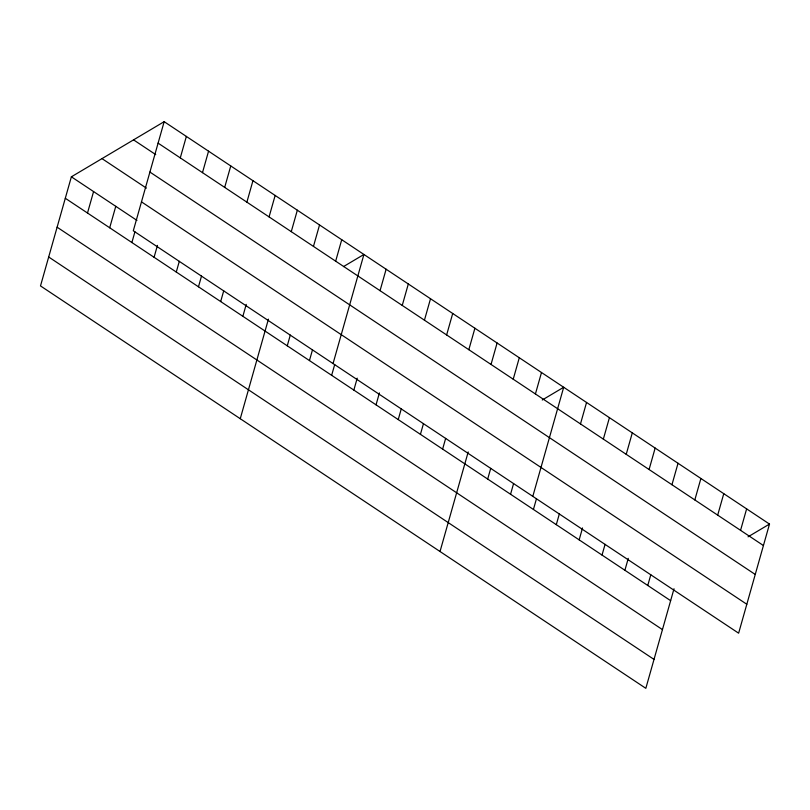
<?xml version="1.0" encoding="UTF-8"?>
<svg xmlns="http://www.w3.org/2000/svg" width="810" height="810" viewBox="0 0 810 810"><rect width="100%" height="100%" fill="white"/><g stroke="black" fill="none" stroke-linecap="round" stroke-linejoin="round"><path stroke-width="1.21" d="M164.167 121.672L133.296 230.779L738.629 633.187L769.5 524.08L164.167 121.672L71.371 176.813L40.5 285.92L645.833 688.328L674.011 588.759M87.5 213.02L93.575 191.565M109.694 227.782L115.769 206.317M131.888 242.534L134.926 231.802M180.286 157.889L186.361 136.424M154.082 257.286L157.454 245.369M202.49 172.641L208.555 151.176M176.276 272.049L179.314 261.316M224.684 187.394L230.759 165.939M198.48 286.801L201.508 276.068M246.878 202.146L252.953 180.691M220.674 301.553L223.712 290.82M269.072 216.908L275.147 195.443M242.868 316.305L246.24 304.388M291.266 231.66L297.341 210.205M240.256 418.719L268.434 319.14M313.46 246.412L319.535 224.957M287.256 345.819L290.294 335.087M335.664 261.174L341.729 239.709M309.45 360.572L312.488 349.849M333.052 363.579L363.923 254.461L343.511 266.591M331.644 375.334L334.682 364.601M380.052 290.679L386.127 269.224M353.849 390.086L357.22 378.159M402.246 305.431L408.321 283.976M376.042 404.838L379.414 392.921M424.44 320.193L430.515 298.728M398.236 419.59L401.274 408.868M446.634 334.945L452.709 313.48M420.43 434.352L423.468 423.62M468.828 349.697L474.903 328.242M442.625 449.104L445.662 438.372M491.032 364.449L497.097 342.994M440.022 551.509L468.2 451.94M513.226 379.212L519.291 357.747M487.691 479.064L490.728 468.332M535.42 393.964L541.495 372.509M510.563 494.262L513.591 483.529M532.808 496.368L563.689 387.261L542.254 399.998M533.426 509.46L536.463 498.737M580.486 423.924L586.551 402.459M556.298 524.667L559.335 513.935M603.349 439.121L609.424 417.666M579.16 539.865L582.532 527.948M626.221 454.329L632.296 432.864M602.033 555.073L605.07 544.34M649.083 469.527L655.158 448.072M624.895 570.27L628.276 558.353M671.956 484.724L678.031 463.269M647.767 585.478L650.805 574.746M694.828 499.932L700.893 478.467M717.69 515.13L723.765 493.675M740.563 530.337L746.628 508.872M748.065 536.817L769.5 524.08M158.092 143.127L763.425 545.535M133.549 139.867L155.743 154.619M149.911 172.054L755.244 574.462M101.999 158.618L146.387 188.123M141.477 201.862L746.81 604.26M71.371 176.813L136.951 220.401M65.306 198.268L670.639 600.676M57.115 227.195L662.448 629.603M48.681 256.993L654.014 659.401"/></g></svg>
